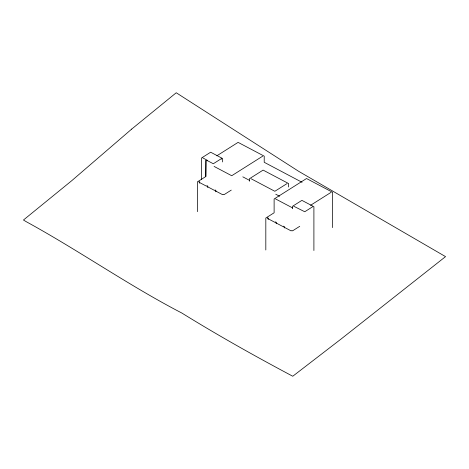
<?xml version="1.0" encoding="UTF-8"?>
<svg xmlns="http://www.w3.org/2000/svg" width="469" height="469" viewBox="0 0 469 469"><rect width="100%" height="100%" fill="white"/><g stroke="black" fill="none" stroke-linecap="round" stroke-linejoin="round"><path stroke-width="0.7" d="M216.825 155.814L238.105 142.371L264.211 156.148L264.211 162.292L302.042 182.3M262.663 156.189L231.727 175.728L214.093 166.419M231.264 190.115L224.035 194.682L223.32 194.307L222.669 194.717L215.195 190.772M286.975 183.625L274.846 191.282L251.056 178.724M310.56 205.299L331.091 192.331M312.7 206.729L304.756 211.748L293.746 206.237M299.744 226.31L292.521 230.877L291.806 230.496L291.155 230.912L283.681 226.967M242.813 176.836L249.584 180.407M275.737 194.213L279.565 196.23M202.778 157.895L207.122 160.187L207.122 160.82M206.858 160.351L213.301 163.751L221.491 158.575L221.491 159.208M275.625 198.962L292.638 207.943M198.967 181.45L199.677 181.825L199.677 183.25M267.447 217.645L268.162 218.021L268.162 219.439M199.026 182.242L206.395 186.129L207.052 185.718L207.761 186.093L207.761 187.512M207.11 186.504L214.485 190.396L215.136 189.986L215.846 190.361L215.846 191.78M267.512 218.431L274.881 222.324L275.532 221.907L276.247 222.288L276.247 223.707M275.596 222.699L282.965 226.586L283.622 226.175L284.331 226.55L284.331 227.975M332.597 227.617L332.597 192.29L306.533 178.531L274.119 199.003L274.119 212.785L265.817 218.021L265.817 249.989M313.902 250.522L313.902 206.7L301.901 200.369L292.55 206.272L292.55 208.734M288.646 187.008L288.646 183.584L263.109 170.106L249.385 178.771L249.385 181.251M222.658 161.957L222.658 158.545L210.657 152.214L201.611 157.924L201.611 179.48M205.955 176.461L205.955 160.216L205.692 176.625L197.355 181.89L197.355 211.677M131.689 129.086L71.716 180.712L23.45 220.02L26.211 221.679C79.038 250.569 128.424 285.328 181.872 313.058C218.062 335.452 255.189 356.27 292.762 376.244L341.027 339.069L445.55 256.625L298.724 171.349L176.238 92.756L131.689 129.086"/></g></svg>
